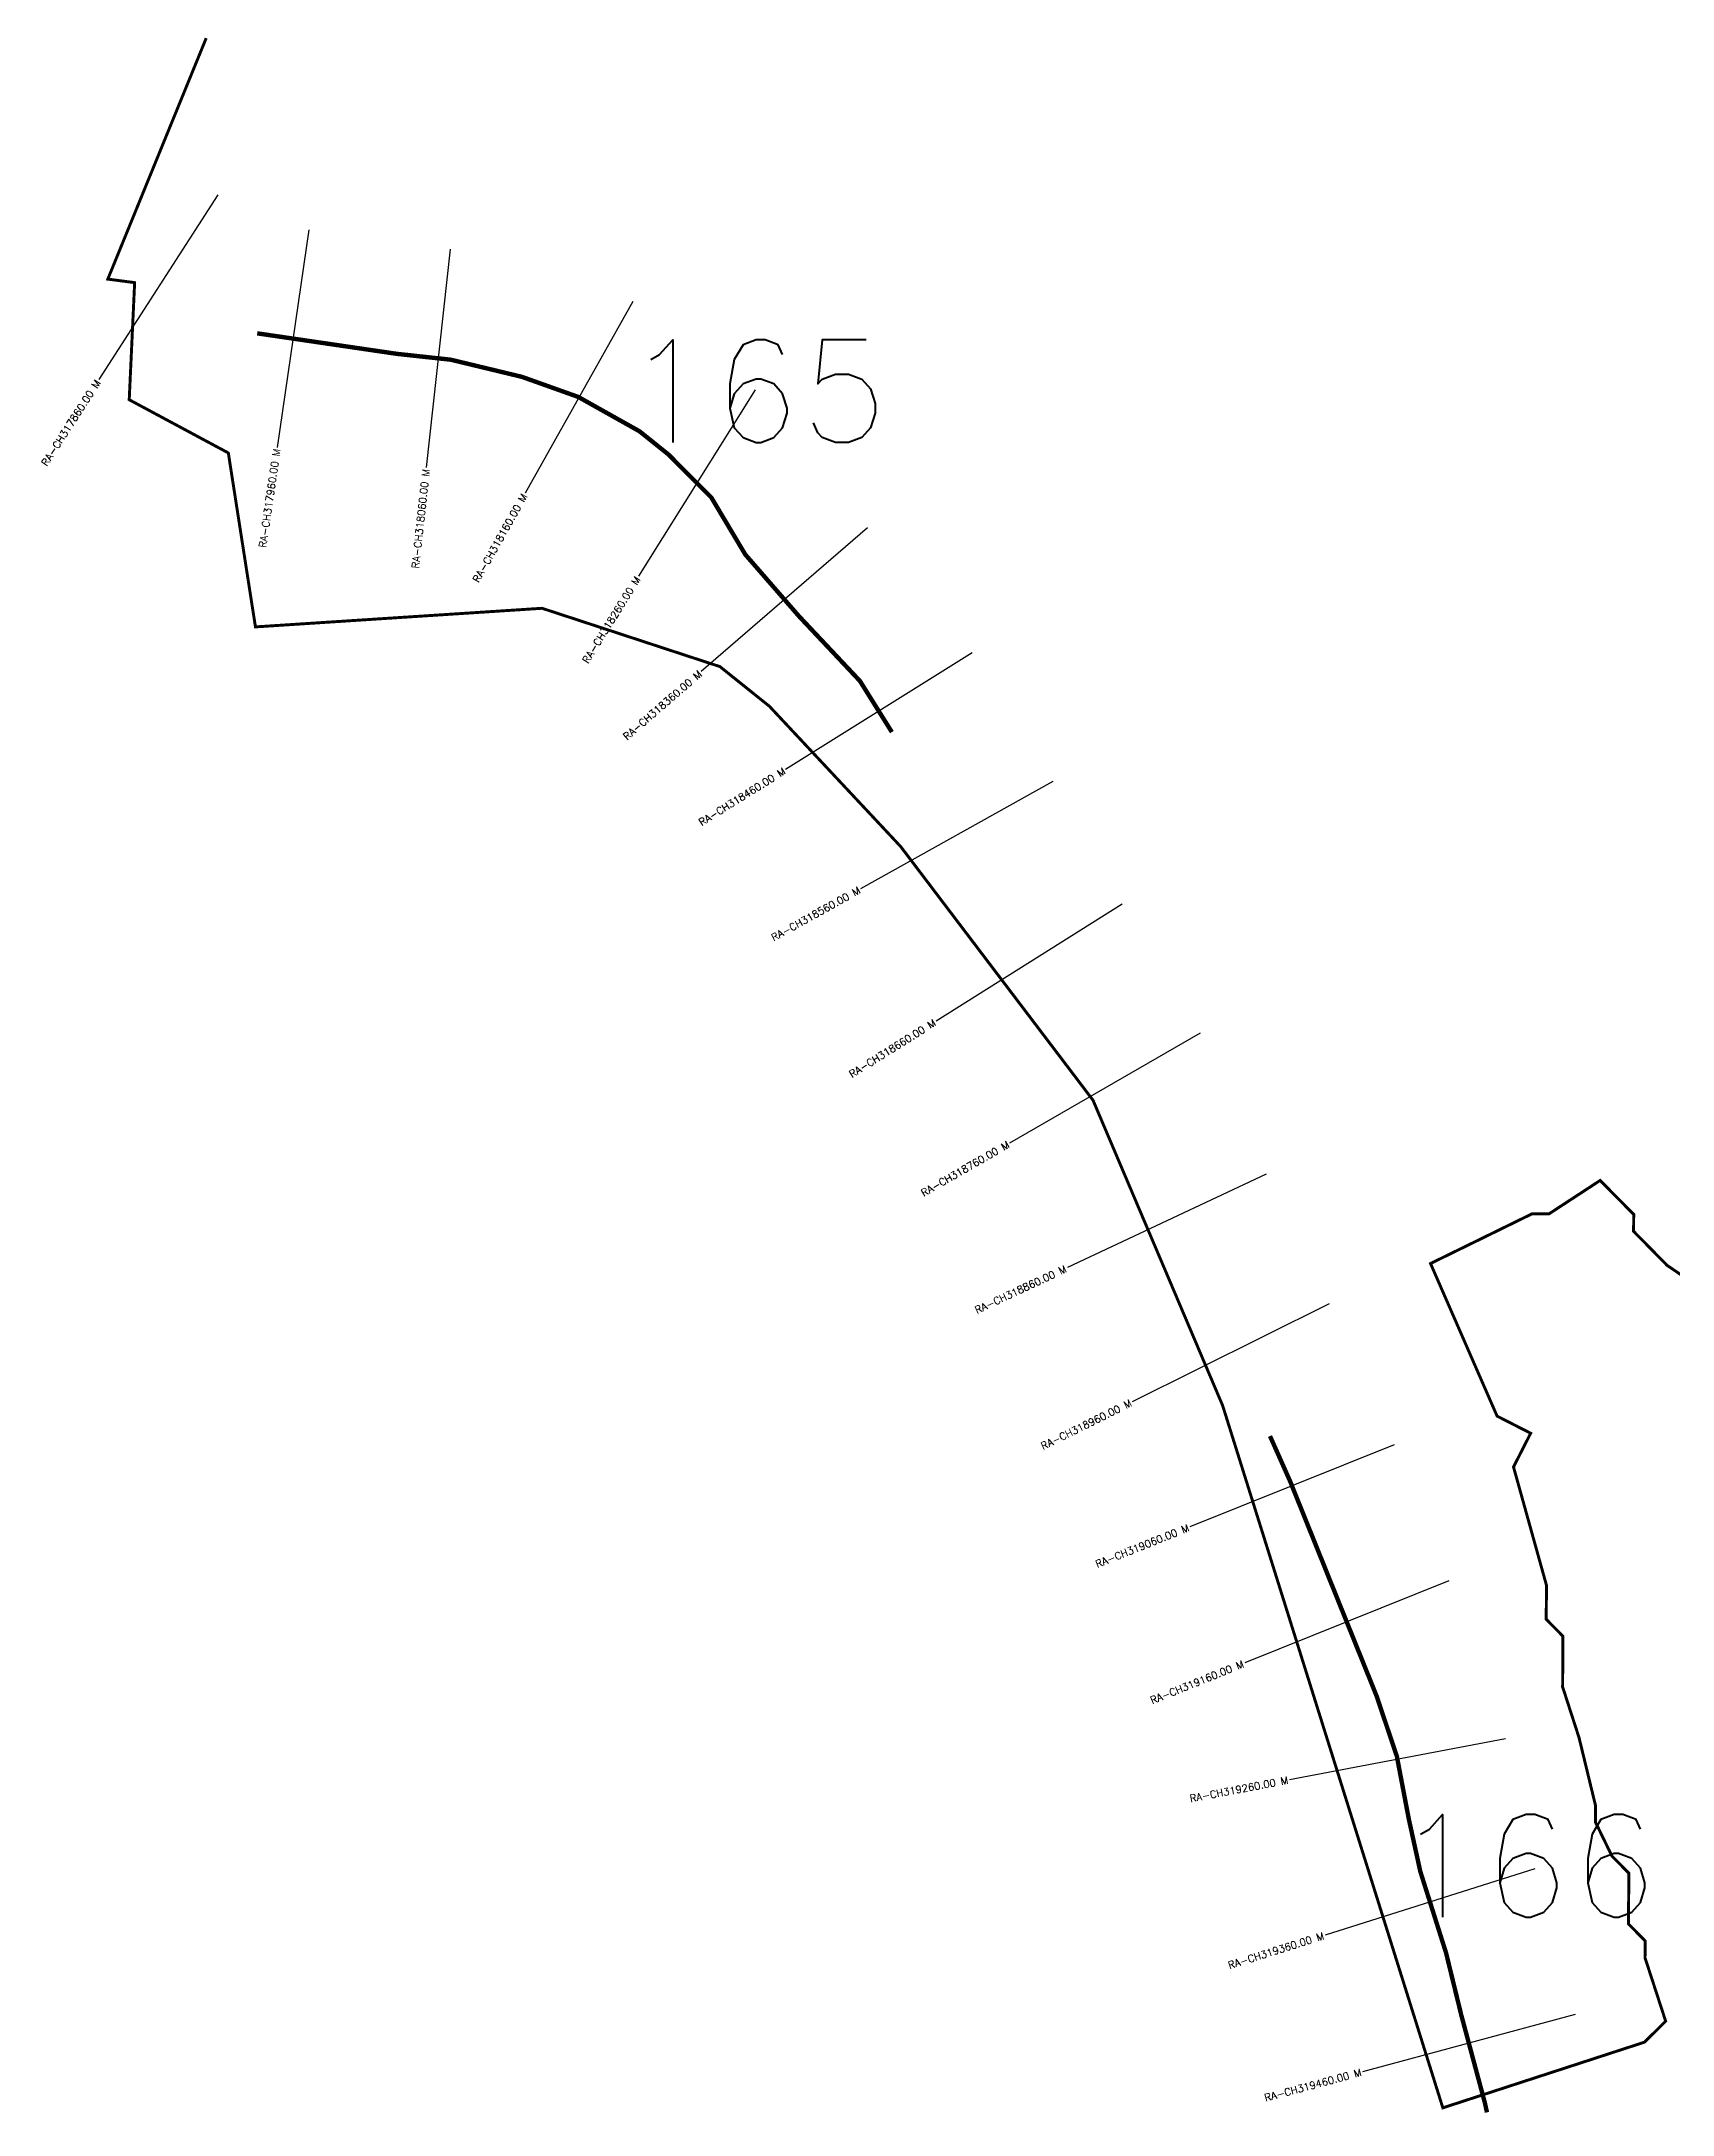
# Model space of a CAD drawing. Header units: metres. Extents: x 286689 to 288678, y 2001513 to 2004342.
# Drawn here: x 286689 to 287801, y 2001513 to 2002928 of the extents above; entities that cross this region are included whole.
import ezdxf
from ezdxf.enums import TextEntityAlignment as Align

# ---------------------------------------------------------------- set-up
doc = ezdxf.new("R2010")
doc.units = ezdxf.units.M
doc.header["$MEASUREMENT"] = 0
for name, color, linetype in [('CS', 134, 'Continuous'), ('CSMark', 6, 'Continuous'), ('NATURALLY PROTECTED', 3, 'Continuous')]:
    doc.layers.add(name, color=color, linetype=linetype)
doc.styles.get("Standard").update_dxf_attribs({"font": 'simplex.shx'})

msp = doc.modelspace()

# ---------------------------------------------------------------- linework, layer by layer
at = {"color": 6, "const_width": 2, "flags": 128}
msp.add_lwpolyline([(287832.1, 2002069.4), (287797.7, 2002092.6), (287774.8, 2002115.9), (287774.9, 2002127.4), (287752, 2002150.6), (287717.3, 2002127.9), (287705.7, 2002127.9), (287636.3, 2002093.9), (287681.7, 2001989.8), (287704.6, 2001978.1), (287692.9, 2001955.1), (287715.4, 2001874.3), (287715.2, 2001851.2), (287726.6, 2001839.6), (287726.4, 2001805), (287737.6, 2001770.4), (287748.8, 2001724.2), (287748.8, 2001712.7), (287760.1, 2001689.5), (287771.6, 2001677.9), (287771.3, 2001644.7), (287771.3, 2001643.3), (287782.7, 2001631.7), (287782.6, 2001620.2), (287796.7, 2001576.9), (287782.2, 2001562.6), (287644.7, 2001517.8), (287494.5, 2001997), (287406.1, 2002205.3), (287274.9, 2002378.4), (287185.3, 2002474.2), (287151.6, 2002501.2), (287030.3, 2002541), (286834.8, 2002528.3), (286816.3, 2002647), (286748.7, 2002683.3), (286752.4, 2002763.2), (286734.1, 2002765.6), (286801.2, 2002930)], dxfattribs=at)
at = {"layer": 'CS'}
for p, q in [((286809.2, 2002823.2), (286727.9, 2002697.1)), ((286871.2, 2002799.2), (286849.5, 2002650.8)), ((286967.6, 2002786.1), (286951.3, 2002637)), ((287092.3, 2002750.3), (287018.8, 2002619.5)), ((287175.6, 2002690.1), (287096.1, 2002562.9)), ((287252.3, 2002596), (287138.9, 2002497.8)), ((287323.6, 2002510.6), (287196.4, 2002431)), ((287378.6, 2002422.7), (287247.6, 2002349.6)), ((287426, 2002339.1), (287299, 2002259.3)), ((287479.1, 2002251.1), (287349.2, 2002176.1)), ((287524.3, 2002154.9), (287388.6, 2002091.1)), ((287567.2, 2002066.4), (287432.9, 2001999.6)), ((287611.4, 2001970.2), (287472.2, 2001914.2)), ((287648.7, 2001877.5), (287509.6, 2001821.4)), ((287687.4, 2001769.7), (287540.1, 2001741.6)), ((287707.4, 2001680.8), (287564.4, 2001635.7)), ((287734.9, 2001581.4), (287590, 2001542.4))]:
    msp.add_line(p, q, dxfattribs=at)
at = {"layer": 'NATURALLY PROTECTED', "const_width": 3, "flags": 128}
for points in [[(286836, 2002728.6), (286931.3, 2002714.6), (286968.1, 2002710.6), (287016.6, 2002698.9), (287055, 2002685.2), (287096.7, 2002661.8), (287116.3, 2002646.1), (287145.8, 2002616.5), (287168.9, 2002577.7), (287205.6, 2002535.5), (287247.1, 2002491.4), (287268.9, 2002456.5)], [(287526.8, 2001976.2), (287540.5, 2001945.4), (287571.4, 2001868.6), (287599.4, 2001799.1), (287613.3, 2001757.8), (287621.5, 2001714.8), (287629.3, 2001679.2), (287646.9, 2001623.5), (287657.3, 2001581), (287673.4, 2001521.1), (287674.8, 2001514.7)]]:
    msp.add_lwpolyline(points, dxfattribs=at)

# ---------------------------------------------------------------- texts
at = {"char_height": 70, "attachment_point": 1}
for s, insert in [('165', (287086.4, 2002724.1)), ('166', (287611.5, 2001717.9))]:
    msp.add_mtext_dynamic_manual_height_columns(s, width=95.172, gutter_width=1, heights=[0], dxfattribs=dict(at, insert=insert))
at = {"layer": 'CSMark'}
for s, rotation, p in [('RA-CH317860.00 M', 57.2129, (286727.4, 2002696.2)), ('RA-CH317960.00 M', 81.676, (286849.4, 2002649.8)), ('RA-CH318060.00 M', 83.7781, (286951.2, 2002636)), ('RA-CH318160.00 M', 60.6563, (287018.3, 2002618.7)), ('RA-CH318260.00 M', 58.0254, (287095.6, 2002562)), ('RA-CH318360.00 M', 40.8972, (287138.2, 2002497.2)), ('RA-CH318460.00 M', 32.0317, (287195.6, 2002430.5)), ('RA-CH318560.00 M', 29.1858, (287246.7, 2002349.1)), ('RA-CH318660.00 M', 32.1422, (287298.1, 2002258.8)), ('RA-CH318760.00 M', 29.9874, (287348.4, 2002175.6)), ('RA-CH318860.00 M', 25.1553, (287387.6, 2002090.7)), ('RA-CH318960.00 M', 26.4192, (287432, 2001999.2)), ('RA-CH319060.00 M', 21.8896, (287471.3, 2001913.9)), ('RA-CH319160.00 M', 21.9793, (287508.7, 2001821)), ('RA-CH319260.00 M', 10.7776, (287539.1, 2001741.5)), ('RA-CH319360.00 M', 17.5274, (287563.4, 2001635.4)), ('RA-CH319460.00 M', 15.0552, (287589, 2001542.2))]:
    msp.add_text(s, height=5, rotation=rotation, dxfattribs=at).set_placement(p, align=Align.MIDDLE_RIGHT)

doc.saveas('drawing.dxf')
